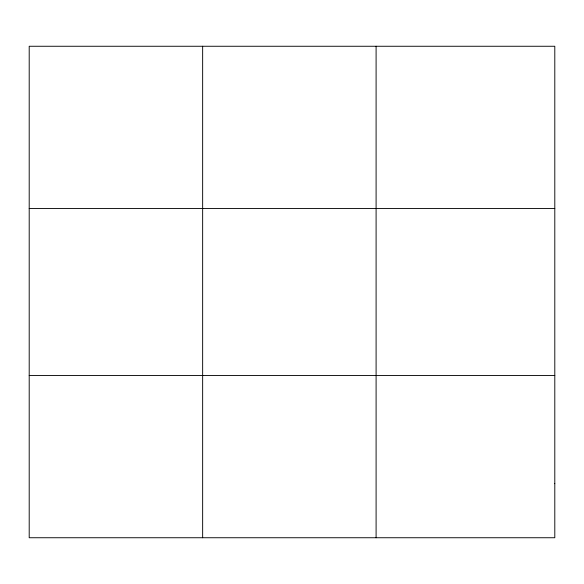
<?xml version="1.0" encoding="UTF-8"?>
<svg xmlns="http://www.w3.org/2000/svg" width="584" height="584" viewBox="0 0 584 584"><rect width="100%" height="100%" fill="white"/><g stroke="black" fill="none" stroke-linecap="round" stroke-linejoin="round"><path stroke-width="0.88" d="M202.648 46.26L202.648 537.74M376.096 46.26L376.096 537.74M29.2 208.444L554.8 208.444M29.2 375.556L554.8 375.556M554.8 483.676L554.8 537.74L29.2 537.74L29.2 46.26L554.8 46.26L554.8 483.676"/></g></svg>
